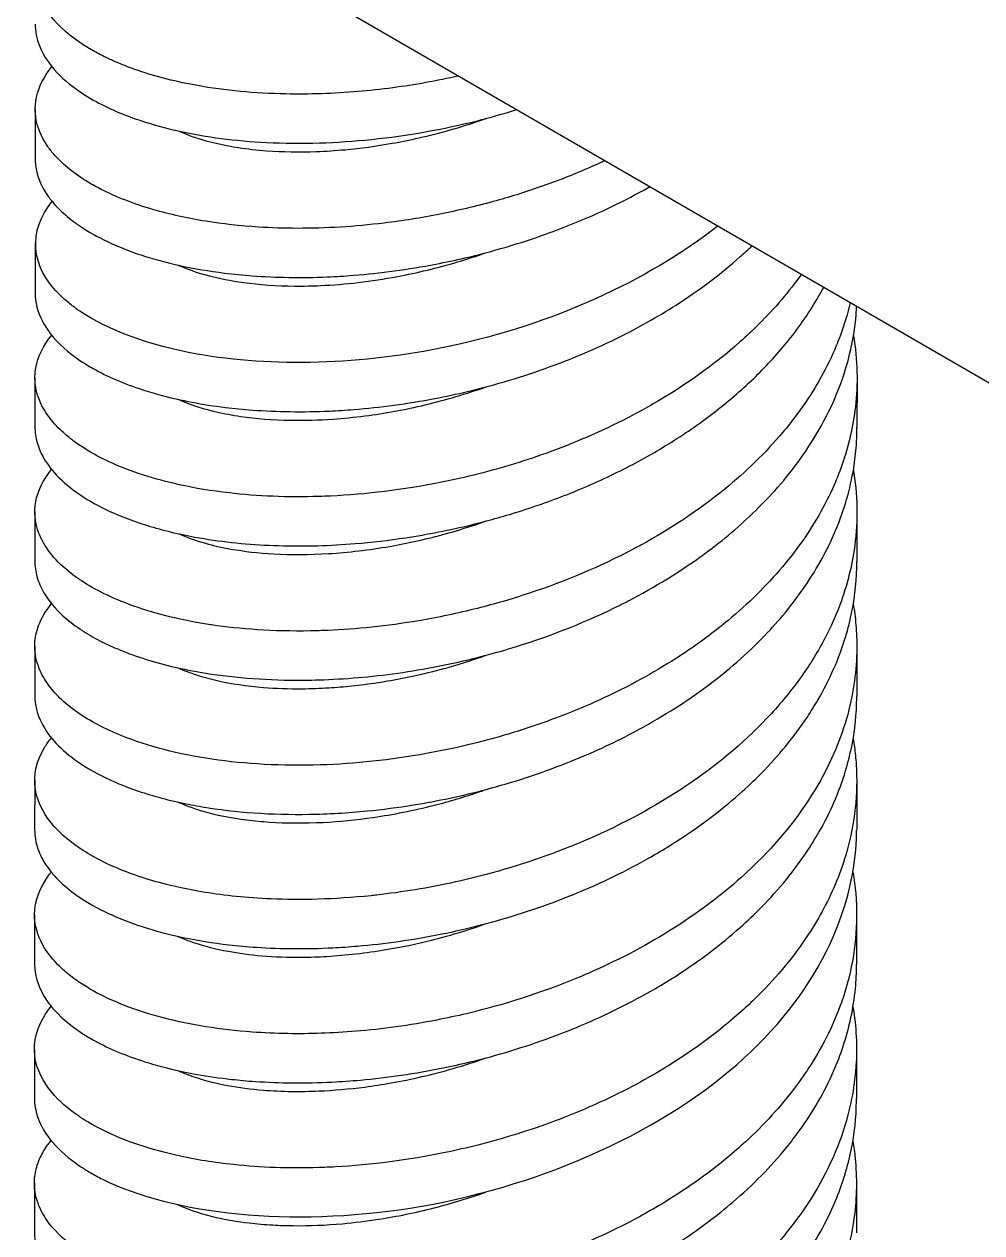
# Model space of a CAD drawing. Header units: millimetres. Extents: x 129 to 6329, y 33 to 3553.
# Drawn here: x 3519.23 to 3542.53, y 2748.52 to 2777.92 of the extents above; entities that cross this region are included whole.
import ezdxf

# ---------------------------------------------------------------- set-up
doc = ezdxf.new("R2010")
doc.units = ezdxf.units.MM
doc.layers.add('vistasIsometricas', color=255, linetype='Continuous')

msp = doc.modelspace()

# ---------------------------------------------------------------- linework, layer by layer
at = {"layer": 'vistasIsometricas', "extrusion": (1e-16, 0.816497, 0.57735)}
for p, q in [((3522.466, 2780.908), (3564.892, 2756.372)), ((3522.001, 2776.794), (3522.001, 2776.794)), ((3519.5, 2775.851), (3519.5, 2774.656)), ((3521.999, 2773.529), (3521.999, 2773.53)), ((3519.498, 2772.587), (3519.497, 2771.392)), ((3521.996, 2770.265), (3521.996, 2770.265)), ((3519.496, 2769.322), (3519.495, 2768.127)), ((3539.496, 2769.307), (3539.495, 2768.113)), ((3519.493, 2766.057), (3519.492, 2764.863)), ((3539.493, 2766.043), (3539.492, 2764.848)), ((3521.992, 2763.736), (3521.992, 2763.736)), ((3519.491, 2762.793), (3519.49, 2761.598)), ((3539.491, 2762.778), (3539.49, 2761.583)), ((3519.489, 2759.528), (3519.488, 2758.333)), ((3539.489, 2759.514), (3539.488, 2758.319)), ((3521.987, 2757.206), (3521.987, 2757.207)), ((3519.486, 2756.264), (3519.485, 2755.069)), ((3539.486, 2756.228), (3539.485, 2755.054)), ((3521.984, 2753.942), (3521.984, 2753.942)), ((3519.484, 2752.987), (3519.483, 2751.804)), ((3539.484, 2752.984), (3539.483, 2751.79)), ((3521.982, 2750.677), (3521.982, 2750.677)), ((3519.481, 2749.734), (3519.481, 2748.539)), ((3539.481, 2749.72), (3539.481, 2748.525))]:
    msp.add_line(p, q, dxfattribs=at)
at = {"layer": 'vistasIsometricas'}
for points, knots in [([(3520.595, 2777.469), (3519.906, 2777.935), (3519.542, 2778.482), (3519.506, 2779.023), (3519.48, 2779.411), (3519.627, 2779.792), (3519.918, 2780.144)], [0.097208004, 0.097208004, 0.097208004, 0.097208004, 0.098245838, 0.098245838, 0.098245838, 0.098989507, 0.098989507, 0.098989507, 0.098989507]), ([(3519.502, 2777.921), (3519.502, 2777.875), (3519.504, 2777.829), (3519.509, 2777.783), (3519.514, 2777.732), (3519.522, 2777.68), (3519.533, 2777.628), (3519.593, 2777.348), (3519.74, 2777.072), (3519.97, 2776.811), (3520.136, 2776.623), (3520.345, 2776.442), (3520.594, 2776.274)], [0.89893936, 0.89893936, 0.89893936, 0.89893936, 0.899076247, 0.899076247, 0.899076247, 0.899231086, 0.899231086, 0.899231086, 0.90007113, 0.90007113, 0.90007113, 0.900676167, 0.900676167, 0.900676167, 0.900676167]), ([(3529.808, 2776.661), (3529.275, 2776.542), (3528.737, 2776.445), (3528.2, 2776.374), (3527.917, 2776.336), (3527.634, 2776.305), (3527.353, 2776.282), (3526.758, 2776.231), (3526.169, 2776.211), (3525.599, 2776.223), (3524.844, 2776.238), (3524.12, 2776.307), (3523.452, 2776.426), (3523.395, 2776.436), (3523.338, 2776.447), (3523.282, 2776.458), (3522.761, 2776.559), (3522.278, 2776.691), (3521.844, 2776.85), (3521.696, 2776.904), (3521.553, 2776.961), (3521.417, 2777.022), (3521.332, 2777.059), (3521.249, 2777.098), (3521.169, 2777.138), (3521.064, 2777.189), (3520.964, 2777.243), (3520.869, 2777.298), (3520.773, 2777.353), (3520.677, 2777.414), (3520.595, 2777.469)], [0.094658069, 0.094658069, 0.094658069, 0.094658069, 0.09503752, 0.09503752, 0.09503752, 0.095237646, 0.095237646, 0.095237646, 0.095661517, 0.095661517, 0.095661517, 0.096222825, 0.096222825, 0.096222825, 0.096271053, 0.096271053, 0.096271053, 0.096715414, 0.096715414, 0.096715414, 0.096867109, 0.096867109, 0.096867109, 0.096961709, 0.096961709, 0.096961709, 0.097084856, 0.097084856, 0.097084856, 0.097208004, 0.097208004, 0.097208004, 0.097208004]), ([(3533.368, 2774.603), (3533.206, 2774.527), (3533.041, 2774.454), (3532.519, 2774.231), (3532.156, 2774.09), (3531.41, 2773.83), (3531.028, 2773.712), (3530.214, 2773.488), (3529.781, 2773.386), (3528.895, 2773.21), (3528.442, 2773.138), (3527.271, 2772.996), (3526.565, 2772.954), (3525.561, 2772.956), (3525.244, 2772.966), (3524.488, 2773.014), (3524.059, 2773.062), (3523.427, 2773.163), (3523.21, 2773.205), (3522.785, 2773.299), (3522.579, 2773.351), (3521.903, 2773.548), (3521.476, 2773.714), (3520.996, 2773.959), (3520.89, 2774.018), (3520.457, 2774.279), (3520.185, 2774.498), (3519.915, 2774.801), (3519.859, 2774.872), (3519.645, 2775.178), (3519.546, 2775.421), (3519.5, 2775.764), (3519.497, 2775.861), (3519.525, 2776.21), (3519.614, 2776.46), (3519.812, 2776.763), (3519.857, 2776.825), (3519.907, 2776.886)], [0.849834, 0.849834, 0.849834, 0.849834, 0.877092, 0.877092, 0.935667, 0.935667, 0.995663, 0.995663, 1.062539, 1.062539, 1.132872, 1.132872, 1.24574, 1.24574, 1.29946, 1.29946, 1.377256, 1.377256, 1.420042, 1.420042, 1.463668, 1.463668, 1.568956, 1.568956, 1.60051, 1.60051, 1.705451, 1.705451, 1.737147, 1.737147, 1.839999, 1.839999, 1.880782, 1.880782, 1.986033, 1.986033, 2.013302, 2.013302, 2.013302, 2.013302]), ([(3520.594, 2776.274), (3520.755, 2776.166), (3520.932, 2776.062), (3521.124, 2775.964), (3521.617, 2775.715), (3522.211, 2775.505), (3522.887, 2775.347), (3522.928, 2775.337), (3522.97, 2775.328), (3523.011, 2775.319), (3523.655, 2775.177), (3524.369, 2775.082), (3525.131, 2775.044), (3525.547, 2775.023), (3525.977, 2775.019), (3526.417, 2775.032), (3526.834, 2775.045), (3527.26, 2775.074), (3527.692, 2775.119), (3528.548, 2775.208), (3529.424, 2775.362), (3530.292, 2775.582), (3530.323, 2775.59), (3530.354, 2775.598), (3530.384, 2775.606), (3530.665, 2775.679), (3530.944, 2775.758), (3531.221, 2775.844)], [0.900676169, 0.900676169, 0.900676169, 0.900676169, 0.901066023, 0.901066023, 0.901066023, 0.902060902, 0.902060902, 0.902060902, 0.902121255, 0.902121255, 0.902121255, 0.903055783, 0.903055783, 0.903055783, 0.903566343, 0.903566343, 0.903566343, 0.904050686, 0.904050686, 0.904050686, 0.905011431, 0.905011431, 0.905011431, 0.90504556, 0.90504556, 0.90504556, 0.905356194, 0.905356194, 0.905356194, 0.905356194]), ([(3522.99, 2775.324), (3523.062, 2775.291), (3523.139, 2775.259), (3523.324, 2775.189), (3523.435, 2775.151), (3523.82, 2775.036), (3524.12, 2774.97), (3524.664, 2774.887), (3524.895, 2774.861), (3525.517, 2774.815), (3525.923, 2774.808), (3526.574, 2774.832), (3526.806, 2774.847), (3527.416, 2774.903), (3527.799, 2774.955), (3528.404, 2775.062), (3528.621, 2775.106), (3529.342, 2775.269), (3529.85, 2775.413), (3530.397, 2775.601), (3530.443, 2775.617), (3530.488, 2775.633)], [-3.093623, -3.093623, -3.093623, -3.093623, -3.0704063, -3.0704063, -3.0400075, -3.0400075, -2.9700885, -2.9700885, -2.923177, -2.923177, -2.8489474, -2.8489474, -2.8093829, -2.8093829, -2.7467277, -2.7467277, -2.7121059, -2.7121059, -2.6319863, -2.6319863, -2.6247727, -2.6247727, -2.6247727, -2.6247727]), ([(3519.5, 2774.656), (3519.499, 2774.559), (3519.51, 2774.461), (3519.531, 2774.364), (3519.577, 2774.146), (3519.676, 2773.931), (3519.825, 2773.724), (3519.842, 2773.702), (3519.859, 2773.679), (3519.876, 2773.656), (3519.965, 2773.542), (3520.07, 2773.431), (3520.189, 2773.323), (3520.249, 2773.269), (3520.312, 2773.216), (3520.379, 2773.163), (3520.413, 2773.137), (3520.447, 2773.111), (3520.483, 2773.086), (3520.501, 2773.073), (3520.518, 2773.06), (3520.537, 2773.047), (3520.548, 2773.039), (3520.559, 2773.031), (3520.571, 2773.024), (3520.578, 2773.019), (3520.591, 2773.01), (3520.592, 2773.009)], [0.893159063, 0.893159063, 0.893159063, 0.893159063, 0.893450796, 0.893450796, 0.893450796, 0.894101902, 0.894101902, 0.894101902, 0.894173339, 0.894173339, 0.894173339, 0.89453461, 0.89453461, 0.89453461, 0.894715246, 0.894715246, 0.894715246, 0.894805564, 0.894805564, 0.894805564, 0.894850723, 0.894850723, 0.894850723, 0.894878959, 0.894878959, 0.894878959, 0.894895882, 0.894895882, 0.894895882, 0.894895882]), ([(3520.592, 2773.009), (3520.988, 2772.741), (3521.486, 2772.504), (3522.668, 2772.112), (3523.353, 2771.961), (3524.326, 2771.84), (3524.552, 2771.818), (3525.364, 2771.758), (3525.975, 2771.748), (3526.818, 2771.784), (3527.031, 2771.796), (3527.903, 2771.865), (3528.574, 2771.956), (3529.485, 2772.131), (3529.721, 2772.181), (3530.627, 2772.393), (3531.293, 2772.589), (3532.161, 2772.9), (3532.376, 2772.983), (3533.231, 2773.329), (3533.849, 2773.626), (3534.443, 2773.962), (3534.451, 2773.967), (3534.46, 2773.972)], [0.000013, 0.000013, 0.000013, 0.000013, 0.135193, 0.135193, 0.2734971, 0.2734971, 0.3140471, 0.3140471, 0.4161274, 0.4161274, 0.450289, 0.450289, 0.5546944, 0.5546944, 0.5912259, 0.5912259, 0.6950728, 0.6950728, 0.7297812, 0.7297812, 0.8340594, 0.8340594, 0.8355292, 0.8355292, 0.8355292, 0.8355292]), ([(3520.59, 2770.94), (3520.58, 2770.946), (3520.568, 2770.954), (3520.558, 2770.962), (3520.547, 2770.969), (3520.536, 2770.977), (3520.526, 2770.984), (3520.505, 2770.999), (3520.484, 2771.014), (3520.463, 2771.029), (3520.422, 2771.059), (3520.383, 2771.089), (3520.344, 2771.12), (3520.268, 2771.181), (3520.196, 2771.244), (3520.13, 2771.307), (3519.359, 2772.042), (3519.336, 2772.891), (3519.914, 2773.617)], [0.108768727, 0.108768727, 0.108768727, 0.108768727, 0.108782794, 0.108782794, 0.108782794, 0.10879686, 0.10879686, 0.10879686, 0.108824994, 0.108824994, 0.108824994, 0.108881261, 0.108881261, 0.108881261, 0.108993795, 0.108993795, 0.108993795, 0.11030011, 0.11030011, 0.11030011, 0.11030011]), ([(3536.115, 2773.014), (3534.384, 2771.664), (3532.06, 2770.611), (3529.598, 2770.087), (3527.461, 2769.632), (3525.247, 2769.575), (3523.445, 2769.897), (3522.275, 2770.107), (3521.282, 2770.472), (3520.59, 2770.94)], [0.104481461, 0.104481461, 0.104481461, 0.104481461, 0.106244967, 0.106244967, 0.106244967, 0.107775212, 0.107775212, 0.107775212, 0.108768727, 0.108768727, 0.108768727, 0.108768727]), ([(3519.497, 2771.392), (3519.497, 2771.157), (3519.557, 2770.923), (3519.729, 2770.594), (3519.794, 2770.495), (3520.053, 2770.161), (3520.303, 2769.935), (3520.708, 2769.665), (3520.806, 2769.605), (3521.256, 2769.352), (3521.661, 2769.177), (3522.261, 2768.983), (3522.409, 2768.939), (3523.043, 2768.769), (3523.569, 2768.668), (3524.345, 2768.574), (3524.563, 2768.552), (3525.384, 2768.492), (3526.013, 2768.483), (3526.858, 2768.521), (3527.054, 2768.534), (3527.898, 2768.601), (3528.558, 2768.689), (3529.489, 2768.867), (3529.755, 2768.924), (3530.701, 2769.149), (3531.375, 2769.351), (3532.219, 2769.659), (3532.404, 2769.73), (3533.218, 2770.06), (3533.827, 2770.352), (3534.64, 2770.81), (3534.869, 2770.947), (3535.656, 2771.451), (3536.18, 2771.844), (3536.754, 2772.355), (3536.851, 2772.444), (3536.946, 2772.534)], [3.000508, 3.000508, 3.000508, 3.000508, 3.098687, 3.098687, 3.141872, 3.141872, 3.247186, 3.247186, 3.278418, 3.278418, 3.383107, 3.383107, 3.416021, 3.416021, 3.519274, 3.519274, 3.558323, 3.558323, 3.66333, 3.66333, 3.69468, 3.69468, 3.797423, 3.797423, 3.838691, 3.838691, 3.943983, 3.943983, 3.973767, 3.973767, 4.076421, 4.076421, 4.118086, 4.118086, 4.223401, 4.223401, 4.245314, 4.245314, 4.245314, 4.245314]), ([(3522.987, 2772.059), (3523.025, 2772.042), (3523.064, 2772.025), (3523.286, 2771.933), (3523.489, 2771.865), (3523.973, 2771.737), (3524.26, 2771.68), (3524.957, 2771.584), (3525.376, 2771.555), (3526.027, 2771.55), (3526.237, 2771.554), (3527.046, 2771.591), (3527.672, 2771.662), (3528.798, 2771.874), (3529.289, 2771.992), (3529.971, 2772.195), (3530.163, 2772.257), (3530.398, 2772.338), (3530.442, 2772.353), (3530.486, 2772.369)], [-6.2065245, -6.2065245, -6.2065245, -6.2065245, -6.1944475, -6.1944475, -6.1392008, -6.1392008, -6.0739545, -6.0739545, -5.9929115, -5.9929115, -5.9556697, -5.9556697, -5.8526612, -5.8526612, -5.7749978, -5.7749978, -5.744555, -5.744555, -5.7375163, -5.7375163, -5.7375163, -5.7375163]), ([(3538.144, 2771.841), (3537.843, 2771.417), (3537.494, 2771.009), (3537.105, 2770.621), (3536.959, 2770.475), (3536.806, 2770.332), (3536.648, 2770.192), (3536.018, 2769.633), (3535.3, 2769.123), (3534.521, 2768.675), (3534.363, 2768.584), (3534.204, 2768.496), (3534.041, 2768.41), (3533.4, 2768.073), (3532.724, 2767.775), (3532.029, 2767.52), (3531.458, 2767.312), (3530.874, 2767.133), (3530.286, 2766.983), (3529.975, 2766.905), (3529.664, 2766.834), (3529.352, 2766.772), (3528.451, 2766.593), (3527.552, 2766.485), (3526.687, 2766.444), (3526.594, 2766.44), (3526.502, 2766.436), (3526.41, 2766.433), (3525.645, 2766.41), (3524.909, 2766.44), (3524.225, 2766.519), (3523.797, 2766.568), (3523.389, 2766.635), (3523.005, 2766.72), (3522.703, 2766.787), (3522.416, 2766.863), (3522.147, 2766.95), (3521.536, 2767.145), (3521.015, 2767.389), (3520.603, 2767.665), (3520.598, 2767.668), (3520.593, 2767.672), (3520.588, 2767.675)], [0.106662028, 0.106662028, 0.106662028, 0.106662028, 0.107323632, 0.107323632, 0.107323632, 0.107572909, 0.107572909, 0.107572909, 0.108567786, 0.108567786, 0.108567786, 0.10876872, 0.10876872, 0.10876872, 0.109562674, 0.109562674, 0.109562674, 0.110213808, 0.110213808, 0.110213808, 0.110557564, 0.110557564, 0.110557564, 0.111552441, 0.111552441, 0.111552441, 0.111658897, 0.111658897, 0.111658897, 0.112547323, 0.112547323, 0.112547323, 0.113103985, 0.113103985, 0.113103985, 0.113542223, 0.113542223, 0.113542223, 0.114537099, 0.114537099, 0.114537099, 0.114549073, 0.114549073, 0.114549073, 0.114549073]), ([(3519.495, 2768.127), (3519.495, 2767.999), (3519.513, 2767.871), (3519.601, 2767.557), (3519.692, 2767.373), (3519.939, 2767.03), (3520.089, 2766.872), (3520.436, 2766.579), (3520.63, 2766.443), (3521.083, 2766.18), (3521.346, 2766.053), (3521.969, 2765.804), (3522.338, 2765.687), (3523.016, 2765.518), (3523.308, 2765.458), (3523.901, 2765.361), (3524.2, 2765.323), (3525.103, 2765.239), (3525.73, 2765.219), (3526.678, 2765.246), (3526.98, 2765.263), (3527.69, 2765.321), (3528.101, 2765.368), (3529.048, 2765.512), (3529.583, 2765.617), (3530.498, 2765.84), (3530.878, 2765.945), (3531.685, 2766.198), (3532.111, 2766.35), (3532.969, 2766.694), (3533.4, 2766.889), (3534.216, 2767.302), (3534.602, 2767.519), (3535.354, 2767.99), (3535.719, 2768.244), (3536.408, 2768.78), (3536.731, 2769.061), (3537.319, 2769.636), (3537.586, 2769.929), (3538.105, 2770.575), (3538.35, 2770.931), (3538.605, 2771.372), (3538.648, 2771.449), (3538.689, 2771.526)], [1.378411, 1.378411, 1.378411, 1.378411, 1.432069, 1.432069, 1.510852, 1.510852, 1.582952, 1.582952, 1.650357, 1.650357, 1.722588, 1.722588, 1.806482, 1.806482, 1.864849, 1.864849, 1.920006, 1.920006, 2.026002, 2.026002, 2.074429, 2.074429, 2.138818, 2.138818, 2.221576, 2.221576, 2.280714, 2.280714, 2.348491, 2.348491, 2.420158, 2.420158, 2.488507, 2.488507, 2.559324, 2.559324, 2.629815, 2.629815, 2.697783, 2.697783, 2.775073, 2.775073, 2.79122, 2.79122, 2.79122, 2.79122]), ([(3539.333, 2771.153), (3539.27, 2770.884), (3539.19, 2770.619), (3539.094, 2770.359), (3539.025, 2770.172), (3538.948, 2769.987), (3538.863, 2769.805), (3538.628, 2769.304), (3538.334, 2768.826), (3537.995, 2768.376), (3537.898, 2768.248), (3537.797, 2768.121), (3537.693, 2767.997), (3537.271, 2767.497), (3536.794, 2767.035), (3536.278, 2766.614), (3535.644, 2766.097), (3534.952, 2765.643), (3534.237, 2765.252), (3534.181, 2765.221), (3534.124, 2765.191), (3534.068, 2765.161), (3533.237, 2764.72), (3532.376, 2764.363), (3531.526, 2764.082), (3531.1, 2763.94), (3530.677, 2763.818), (3530.26, 2763.713), (3529.775, 2763.591), (3529.299, 2763.492), (3528.837, 2763.413), (3528.054, 2763.28), (3527.311, 2763.206), (3526.621, 2763.177), (3526.477, 2763.171), (3526.335, 2763.166), (3526.196, 2763.164), (3525.288, 2763.148), (3524.485, 2763.208), (3523.794, 2763.31), (3523.784, 2763.312), (3523.775, 2763.313), (3523.765, 2763.315), (3522.97, 2763.435), (3522.324, 2763.61), (3521.806, 2763.802), (3521.801, 2763.804), (3521.796, 2763.805), (3521.791, 2763.807), (3521.271, 2764.001), (3520.881, 2764.211), (3520.585, 2764.41)], [0.10766587, 0.10766587, 0.10766587, 0.10766587, 0.10802787, 0.10802787, 0.10802787, 0.10828918, 0.10828918, 0.10828918, 0.10900975, 0.10900975, 0.10900975, 0.10921535, 0.10921535, 0.10921535, 0.11004633, 0.11004633, 0.11004633, 0.11106769, 0.11106769, 0.11106769, 0.11114787, 0.11114787, 0.11114787, 0.11232839, 0.11232839, 0.11232839, 0.11292002, 0.11292002, 0.11292002, 0.11360785, 0.11360785, 0.11360785, 0.11477236, 0.11477236, 0.11477236, 0.11501617, 0.11501617, 0.11501617, 0.11660259, 0.11660259, 0.11660259, 0.11662469, 0.11662469, 0.11662469, 0.11845886, 0.11845886, 0.11845886, 0.11847703, 0.11847703, 0.11847703, 0.12032937, 0.12032937, 0.12032937, 0.12032937]), ([(3520.585, 2763.216), (3520.592, 2763.211), (3520.614, 2763.196), (3520.629, 2763.186), (3520.766, 2763.096), (3520.914, 2763.01), (3521.073, 2762.927), (3521.204, 2762.86), (3521.342, 2762.795), (3521.487, 2762.733), (3521.538, 2762.711), (3521.59, 2762.69), (3521.642, 2762.669), (3522.048, 2762.508), (3522.504, 2762.37), (3523.002, 2762.26), (3523.125, 2762.233), (3523.251, 2762.208), (3523.379, 2762.184), (3524.092, 2762.053), (3524.88, 2761.977), (3525.715, 2761.967), (3525.942, 2761.965), (3526.173, 2761.967), (3526.407, 2761.974), (3527.031, 2761.993), (3527.674, 2762.047), (3528.325, 2762.139), (3528.974, 2762.23), (3529.631, 2762.359), (3530.283, 2762.524), (3530.529, 2762.586), (3530.775, 2762.654), (3531.02, 2762.727), (3531.911, 2762.994), (3532.783, 2763.33), (3533.605, 2763.731), (3533.751, 2763.802), (3533.895, 2763.876), (3534.038, 2763.951), (3534.698, 2764.299), (3535.321, 2764.69), (3535.891, 2765.117), (3536.327, 2765.445), (3536.733, 2765.794), (3537.102, 2766.162), (3537.318, 2766.377), (3537.522, 2766.599), (3537.712, 2766.826), (3538.226, 2767.441), (3538.639, 2768.097), (3538.937, 2768.775), (3538.961, 2768.832), (3538.985, 2768.888), (3539.008, 2768.945), (3539.263, 2769.571), (3539.421, 2770.215), (3539.475, 2770.863), (3539.481, 2770.93), (3539.485, 2770.996), (3539.489, 2771.063)], [0.877554842, 0.877554842, 0.877554842, 0.877554842, 0.877590622, 0.877590622, 0.877590622, 0.877916111, 0.877916111, 0.877916111, 0.878183859, 0.878183859, 0.878183859, 0.878277382, 0.878277382, 0.878277382, 0.878999924, 0.878999924, 0.878999924, 0.879178731, 0.879178731, 0.879178731, 0.880173595, 0.880173595, 0.880173595, 0.880445009, 0.880445009, 0.880445009, 0.881168475, 0.881168475, 0.881168475, 0.881890093, 0.881890093, 0.881890093, 0.882163346, 0.882163346, 0.882163346, 0.883158212, 0.883158212, 0.883158212, 0.883335178, 0.883335178, 0.883335178, 0.884153086, 0.884153086, 0.884153086, 0.884780262, 0.884780262, 0.884780262, 0.885147968, 0.885147968, 0.885147968, 0.886142833, 0.886142833, 0.886142833, 0.886225347, 0.886225347, 0.886225347, 0.887137704, 0.887137704, 0.887137704, 0.887231559, 0.887231559, 0.887231559, 0.887231559]), ([(3539.409, 2770.342), (3539.458, 2770.05), (3539.487, 2769.757), (3539.501, 2769.18), (3539.488, 2768.897), (3539.402, 2768.137), (3539.292, 2767.661), (3539.06, 2767.002), (3538.984, 2766.811), (3538.671, 2766.121), (3538.381, 2765.634), (3537.923, 2765.017), (3537.806, 2764.87), (3537.296, 2764.265), (3536.852, 2763.828), (3536.214, 2763.298), (3536.063, 2763.178), (3535.386, 2762.669), (3534.821, 2762.307), (3533.975, 2761.846), (3533.724, 2761.718), (3532.862, 2761.307), (3532.23, 2761.054), (3531.395, 2760.774), (3531.205, 2760.713), (3530.354, 2760.459), (3529.687, 2760.301), (3528.144, 2760.023), (3527.276, 2759.932), (3525.503, 2759.875), (3524.615, 2759.924), (3523.392, 2760.105), (3523.001, 2760.183), (3522.265, 2760.374), (3521.923, 2760.486), (3521.405, 2760.695), (3521.213, 2760.783), (3520.659, 2761.075), (3520.346, 2761.295), (3519.986, 2761.645), (3519.885, 2761.763), (3519.705, 2762.02), (3519.63, 2762.161), (3519.513, 2762.484), (3519.484, 2762.667), (3519.499, 2762.999), (3519.529, 2763.147), (3519.651, 2763.476), (3519.756, 2763.654), (3519.897, 2763.827)], [0.175524, 0.175524, 0.175524, 0.175524, 0.233508, 0.233508, 0.289175, 0.289175, 0.383828, 0.383828, 0.422772, 0.422772, 0.526047, 0.526047, 0.559037, 0.559037, 0.663706, 0.663706, 0.69492, 0.69492, 0.800231, 0.800231, 0.843395, 0.843395, 0.945716, 0.945716, 0.975638, 0.975638, 1.078841, 1.078841, 1.214679, 1.214679, 1.367077, 1.367077, 1.444805, 1.444805, 1.523408, 1.523408, 1.575024, 1.575024, 1.684104, 1.684104, 1.736778, 1.736778, 1.797217, 1.797217, 1.873917, 1.873917, 1.936038, 1.936038, 2.013334, 2.013334, 2.013334, 2.013334]), ([(3520.588, 2767.675), (3520.545, 2767.704), (3520.486, 2767.746), (3520.437, 2767.782), (3520.335, 2767.858), (3520.241, 2767.936), (3520.155, 2768.016), (3520.029, 2768.134), (3519.92, 2768.255), (3519.83, 2768.379), (3519.783, 2768.443), (3519.741, 2768.507), (3519.704, 2768.572), (3519.598, 2768.759), (3519.533, 2768.949), (3519.508, 2769.14), (3519.489, 2769.282), (3519.492, 2769.424), (3519.517, 2769.564), (3519.566, 2769.836), (3519.696, 2770.104), (3519.902, 2770.357)], [0.114549073, 0.114549073, 0.114549073, 0.114549073, 0.114652402, 0.114652402, 0.114652402, 0.11487084, 0.11487084, 0.11487084, 0.115192606, 0.115192606, 0.115192606, 0.115358992, 0.115358992, 0.115358992, 0.115836138, 0.115836138, 0.115836138, 0.116189527, 0.116189527, 0.116189527, 0.116874317, 0.116874317, 0.116874317, 0.116874317]), ([(3522.985, 2768.794), (3523.025, 2768.776), (3523.066, 2768.758), (3523.343, 2768.645), (3523.612, 2768.561), (3524.096, 2768.449), (3524.293, 2768.412), (3524.874, 2768.328), (3525.281, 2768.295), (3526.045, 2768.282), (3526.392, 2768.291), (3527.003, 2768.334), (3527.262, 2768.36), (3528.004, 2768.455), (3528.496, 2768.545), (3529.49, 2768.781), (3529.989, 2768.928), (3530.484, 2769.104)], [-6.8285482, -6.8285482, -6.8285482, -6.8285482, -6.8157115, -6.8157115, -6.744842, -6.744842, -6.7007535, -6.7007535, -6.6213567, -6.6213567, -6.5605076, -6.5605076, -6.5173254, -6.5173254, -6.4385825, -6.4385825, -6.3595782, -6.3595782, -6.3595782, -6.3595782]), ([(3519.49, 2761.598), (3519.49, 2761.523), (3519.496, 2761.449), (3519.525, 2761.273), (3519.552, 2761.173), (3519.662, 2760.892), (3519.769, 2760.714), (3520.042, 2760.385), (3520.202, 2760.234), (3520.574, 2759.948), (3520.786, 2759.813), (3521.28, 2759.551), (3521.566, 2759.426), (3522.232, 2759.188), (3522.618, 2759.078), (3523.206, 2758.951), (3523.383, 2758.917), (3523.964, 2758.819), (3524.386, 2758.77), (3525.257, 2758.708), (3525.705, 2758.696), (3526.626, 2758.711), (3527.097, 2758.738), (3527.949, 2758.822), (3528.326, 2758.871), (3529.297, 2759.028), (3529.891, 2759.154), (3530.683, 2759.365), (3530.886, 2759.423), (3531.743, 2759.683), (3532.386, 2759.919), (3533.256, 2760.3), (3533.5, 2760.414), (3534.356, 2760.842), (3534.94, 2761.186), (3535.638, 2761.668), (3535.788, 2761.776), (3536.44, 2762.27), (3536.902, 2762.681), (3537.489, 2763.302), (3537.655, 2763.492), (3538.189, 2764.153), (3538.508, 2764.643), (3538.84, 2765.299), (3538.91, 2765.452), (3539.184, 2766.103), (3539.332, 2766.611), (3539.445, 2767.311), (3539.467, 2767.498), (3539.49, 2767.828), (3539.495, 2767.97), (3539.495, 2768.113)], [1.378441, 1.378441, 1.378441, 1.378441, 1.409689, 1.409689, 1.451958, 1.451958, 1.529097, 1.529097, 1.599086, 1.599086, 1.668199, 1.668199, 1.742867, 1.742867, 1.827074, 1.827074, 1.86195, 1.86195, 1.938823, 1.938823, 2.014405, 2.014405, 2.089918, 2.089918, 2.148788, 2.148788, 2.240526, 2.240526, 2.272085, 2.272085, 2.374895, 2.374895, 2.415867, 2.415867, 2.521135, 2.521135, 2.550734, 2.550734, 2.652976, 2.652976, 2.696521, 2.696521, 2.801815, 2.801815, 2.833314, 2.833314, 2.935192, 2.935192, 2.972117, 2.972117, 3.000201, 3.000201, 3.000201, 3.000201]), ([(3520.585, 2764.41), (3520.58, 2764.414), (3520.559, 2764.429), (3520.545, 2764.438), (3520.487, 2764.478), (3520.431, 2764.519), (3520.377, 2764.561), (3520.007, 2764.849), (3519.748, 2765.165), (3519.61, 2765.493), (3519.573, 2765.583), (3519.544, 2765.673), (3519.525, 2765.765), (3519.473, 2766.005), (3519.485, 2766.249), (3519.562, 2766.488), (3519.628, 2766.694), (3519.741, 2766.897), (3519.9, 2767.092)], [0.120329367, 0.120329367, 0.120329367, 0.120329367, 0.120361973, 0.120361973, 0.120361973, 0.120506342, 0.120506342, 0.120506342, 0.121501215, 0.121501215, 0.121501215, 0.121774453, 0.121774453, 0.121774453, 0.122496094, 0.122496094, 0.122496094, 0.123117573, 0.123117573, 0.123117573, 0.123117573]), ([(3539.407, 2767.078), (3539.411, 2767.052), (3539.415, 2767.027), (3539.419, 2767.002), (3539.518, 2766.365), (3539.516, 2765.736), (3539.424, 2765.127), (3539.389, 2764.889), (3539.34, 2764.655), (3539.278, 2764.425), (3539.152, 2763.952), (3538.974, 2763.494), (3538.751, 2763.057), (3538.586, 2762.734), (3538.398, 2762.421), (3538.189, 2762.121), (3537.952, 2761.78), (3537.689, 2761.455), (3537.405, 2761.146), (3536.834, 2760.526), (3536.18, 2759.974), (3535.484, 2759.493), (3534.732, 2758.973), (3533.932, 2758.536), (3533.127, 2758.175), (3532.742, 2758.003), (3532.356, 2757.848), (3531.972, 2757.709), (3531.477, 2757.53), (3530.987, 2757.377), (3530.507, 2757.249), (3530.244, 2757.179), (3529.983, 2757.115), (3529.727, 2757.059), (3529.057, 2756.911), (3528.416, 2756.808), (3527.813, 2756.74), (3527.765, 2756.735), (3527.718, 2756.73), (3527.672, 2756.725), (3526.766, 2756.631), (3525.952, 2756.616), (3525.24, 2756.646), (3524.941, 2756.658), (3524.659, 2756.679), (3524.394, 2756.706), (3523.85, 2756.761), (3523.38, 2756.841), (3522.977, 2756.931), (3522.72, 2756.988), (3522.49, 2757.049), (3522.284, 2757.111), (3521.8, 2757.257), (3521.448, 2757.406), (3521.186, 2757.534), (3521.161, 2757.546), (3521.137, 2757.558), (3521.113, 2757.57), (3520.845, 2757.706), (3520.68, 2757.814), (3520.581, 2757.881)], [0.11693736, 0.11693736, 0.11693736, 0.11693736, 0.11696586, 0.11696586, 0.11696586, 0.11768192, 0.11768192, 0.11768192, 0.1179608, 0.1179608, 0.1179608, 0.11853303, 0.11853303, 0.11853303, 0.11895574, 0.11895574, 0.11895574, 0.11943561, 0.11943561, 0.11943561, 0.12040031, 0.12040031, 0.12040031, 0.12144206, 0.12144206, 0.12144206, 0.12194058, 0.12194058, 0.12194058, 0.12258292, 0.12258292, 0.12258292, 0.12293552, 0.12293552, 0.12293552, 0.12385809, 0.12385809, 0.12385809, 0.12393046, 0.12393046, 0.12393046, 0.12533034, 0.12533034, 0.12533034, 0.12592035, 0.12592035, 0.12592035, 0.12713541, 0.12713541, 0.12713541, 0.12791024, 0.12791024, 0.12791024, 0.12972574, 0.12972574, 0.12972574, 0.12990013, 0.12990013, 0.12990013, 0.13189002, 0.13189002, 0.13189002, 0.13189002]), ([(3522.983, 2765.53), (3523.177, 2765.442), (3523.397, 2765.363), (3523.835, 2765.241), (3524.042, 2765.194), (3524.584, 2765.099), (3524.932, 2765.059), (3525.724, 2765.015), (3526.171, 2765.016), (3527.12, 2765.074), (3527.62, 2765.132), (3528.548, 2765.294), (3528.971, 2765.387), (3529.758, 2765.599), (3530.121, 2765.712), (3530.481, 2765.839)], [-7.4512551, -7.4512551, -7.4512551, -7.4512551, -7.3892246, -7.3892246, -7.3404491, -7.3404491, -7.2695153, -7.2695153, -7.1892937, -7.1892937, -7.1069926, -7.1069926, -7.0398131, -7.0398131, -6.9822559, -6.9822559, -6.9822559, -6.9822559]), ([(3519.493, 2764.863), (3519.492, 2764.734), (3519.51, 2764.608), (3519.544, 2764.485), (3519.582, 2764.35), (3519.639, 2764.218), (3519.713, 2764.093), (3519.83, 2763.891), (3519.989, 2763.704), (3520.177, 2763.533), (3520.302, 2763.42), (3520.438, 2763.314), (3520.585, 2763.216)], [0.874488637, 0.874488637, 0.874488637, 0.874488637, 0.87509555, 0.87509555, 0.87509555, 0.875768701, 0.875768701, 0.875768701, 0.87684509, 0.87684509, 0.87684509, 0.877554839, 0.877554839, 0.877554839, 0.877554839]), ([(3520.58, 2756.686), (3520.987, 2756.411), (3521.501, 2756.168), (3522.724, 2755.771), (3523.432, 2755.62), (3524.432, 2755.505), (3524.659, 2755.485), (3525.481, 2755.431), (3526.101, 2755.426), (3526.939, 2755.468), (3527.14, 2755.482), (3528.003, 2755.556), (3528.678, 2755.651), (3529.559, 2755.826), (3529.763, 2755.871), (3530.645, 2756.078), (3531.32, 2756.277), (3532.251, 2756.615), (3532.52, 2756.72), (3533.409, 2757.095), (3534.01, 2757.393), (3534.744, 2757.82), (3534.906, 2757.919), (3535.629, 2758.38), (3536.154, 2758.773), (3536.816, 2759.358), (3536.993, 2759.526), (3537.589, 2760.131), (3537.963, 2760.587), (3538.372, 2761.2), (3538.46, 2761.339), (3538.831, 2761.977), (3539.057, 2762.49), (3539.278, 2763.219), (3539.33, 2763.427), (3539.452, 2764.037), (3539.492, 2764.442), (3539.492, 2764.848)], [0.000016, 0.000016, 0.000016, 0.000016, 0.138891, 0.138891, 0.280685, 0.280685, 0.321032, 0.321032, 0.423983, 0.423983, 0.455989, 0.455989, 0.560866, 0.560866, 0.592334, 0.592334, 0.697626, 0.697626, 0.741137, 0.741137, 0.843383, 0.843383, 0.87302, 0.87302, 0.978282, 0.978282, 1.01921, 1.01921, 1.122027, 1.122027, 1.151897, 1.151897, 1.257192, 1.257192, 1.298575, 1.298575, 1.378566, 1.378566, 1.378566, 1.378566]), ([(3539.405, 2763.813), (3539.418, 2763.735), (3539.429, 2763.658), (3539.439, 2763.58), (3539.463, 2763.398), (3539.478, 2763.216), (3539.486, 2763.033), (3539.507, 2762.504), (3539.46, 2761.978), (3539.349, 2761.462), (3539.222, 2760.873), (3539.01, 2760.297), (3538.724, 2759.744), (3538.666, 2759.633), (3538.606, 2759.523), (3538.542, 2759.414), (3538.155, 2758.749), (3537.659, 2758.121), (3537.078, 2757.545), (3536.865, 2757.334), (3536.641, 2757.13), (3536.408, 2756.934), (3535.988, 2756.582), (3535.537, 2756.253), (3535.062, 2755.95), (3534.429, 2755.546), (3533.753, 2755.189), (3533.055, 2754.879), (3532.918, 2754.819), (3532.78, 2754.76), (3532.642, 2754.704), (3531.776, 2754.348), (3530.882, 2754.066), (3529.993, 2753.855), (3529.753, 2753.799), (3529.513, 2753.747), (3529.274, 2753.7), (3528.606, 2753.57), (3527.946, 2753.48), (3527.307, 2753.427), (3526.735, 2753.379), (3526.18, 2753.361), (3525.648, 2753.369), (3525.351, 2753.374), (3525.061, 2753.387), (3524.779, 2753.408), (3523.995, 2753.465), (3523.278, 2753.582), (3522.647, 2753.745), (3522.629, 2753.749), (3522.611, 2753.754), (3522.594, 2753.759), (3521.931, 2753.933), (3521.365, 2754.158), (3520.909, 2754.413), (3520.791, 2754.479), (3520.681, 2754.547), (3520.578, 2754.617)], [0.12608166, 0.12608166, 0.12608166, 0.12608166, 0.12619114, 0.12619114, 0.12619114, 0.12644869, 0.12644869, 0.12644869, 0.12719729, 0.12719729, 0.12719729, 0.12805179, 0.12805179, 0.12805179, 0.12822362, 0.12822362, 0.12822362, 0.1292714, 0.1292714, 0.1292714, 0.1296549, 0.1296549, 0.1296549, 0.13034208, 0.13034208, 0.13034208, 0.131258, 0.131258, 0.131258, 0.13143717, 0.13143717, 0.13143717, 0.13255844, 0.13255844, 0.13255844, 0.1328611, 0.1328611, 0.1328611, 0.1337079, 0.1337079, 0.1337079, 0.1344642, 0.1344642, 0.1344642, 0.13488774, 0.13488774, 0.13488774, 0.13606731, 0.13606731, 0.13606731, 0.13610051, 0.13610051, 0.13610051, 0.13734915, 0.13734915, 0.13734915, 0.13767041, 0.13767041, 0.13767041, 0.13767041]), ([(3522.98, 2762.265), (3523.117, 2762.203), (3523.267, 2762.146), (3523.585, 2762.043), (3523.752, 2761.997), (3524.27, 2761.88), (3524.648, 2761.823), (3525.355, 2761.766), (3525.668, 2761.755), (3526.207, 2761.759), (3526.426, 2761.767), (3526.831, 2761.792), (3527.016, 2761.807), (3527.619, 2761.871), (3528.045, 2761.935), (3528.787, 2762.084), (3529.099, 2762.157), (3529.768, 2762.338), (3530.125, 2762.449), (3530.478, 2762.575)], [-5.5832528, -5.5832528, -5.5832528, -5.5832528, -5.5395261, -5.5395261, -5.4976401, -5.4976401, -5.4172417, -5.4172417, -5.3588477, -5.3588477, -5.3206261, -5.3206261, -5.2895115, -5.2895115, -5.2203837, -5.2203837, -5.1708939, -5.1708939, -5.1143753, -5.1143753, -5.1143753, -5.1143753]), ([(3519.485, 2755.069), (3519.485, 2755.061), (3519.485, 2755.054), (3519.489, 2754.802), (3519.559, 2754.557), (3519.749, 2754.222), (3519.815, 2754.126), (3520.084, 2753.795), (3520.342, 2753.571), (3520.755, 2753.306), (3520.853, 2753.248), (3521.307, 2753), (3521.714, 2752.83), (3522.332, 2752.635), (3522.498, 2752.587), (3523.163, 2752.418), (3523.701, 2752.321), (3524.467, 2752.237), (3524.66, 2752.22), (3525.452, 2752.167), (3526.076, 2752.161), (3526.949, 2752.204), (3527.181, 2752.22), (3528.074, 2752.3), (3528.748, 2752.398), (3529.641, 2752.58), (3529.859, 2752.628), (3530.744, 2752.842), (3531.406, 2753.042), (3532.289, 2753.367), (3532.523, 2753.459), (3533.395, 2753.824), (3534.01, 2754.129), (3534.773, 2754.574), (3534.951, 2754.683), (3535.675, 2755.151), (3536.187, 2755.537), (3536.83, 2756.11), (3537.001, 2756.272), (3537.6, 2756.881), (3537.982, 2757.347), (3538.397, 2757.977), (3538.486, 2758.121), (3538.847, 2758.753), (3539.064, 2759.253), (3539.281, 2759.972), (3539.333, 2760.182), (3539.448, 2760.77), (3539.486, 2761.15), (3539.49, 2761.548), (3539.49, 2761.566), (3539.49, 2761.583)], [3.000779, 3.000779, 3.000779, 3.000779, 3.003864, 3.003864, 3.106388, 3.106388, 3.14864, 3.14864, 3.25397, 3.25397, 3.284508, 3.284508, 3.388413, 3.388413, 3.424714, 3.424714, 3.529057, 3.529057, 3.563502, 3.563502, 3.667267, 3.667267, 3.704157, 3.704157, 3.808666, 3.808666, 3.84239, 3.84239, 3.945916, 3.945916, 3.983811, 3.983811, 4.088576, 4.088576, 4.121142, 4.121142, 4.224281, 4.224281, 4.263826, 4.263826, 4.36892, 4.36892, 4.399786, 4.399786, 4.502383, 4.502383, 4.544311, 4.544311, 4.619323, 4.619323, 4.622766, 4.622766, 4.622766, 4.622766]), ([(3520.581, 2757.881), (3520.579, 2757.882), (3520.558, 2757.897), (3520.547, 2757.904), (3520.333, 2758.052), (3520.15, 2758.208), (3519.999, 2758.371), (3519.951, 2758.423), (3519.907, 2758.475), (3519.865, 2758.528), (3519.687, 2758.756), (3519.571, 2758.994), (3519.52, 2759.235), (3519.512, 2759.27), (3519.506, 2759.305), (3519.501, 2759.34), (3519.456, 2759.673), (3519.533, 2760.009), (3519.729, 2760.33), (3519.777, 2760.409), (3519.832, 2760.486), (3519.895, 2760.563)], [0.131890028, 0.131890028, 0.131890028, 0.131890028, 0.131917474, 0.131917474, 0.131917474, 0.132444891, 0.132444891, 0.132444891, 0.132612563, 0.132612563, 0.132612563, 0.13333511, 0.13333511, 0.13333511, 0.133439763, 0.133439763, 0.133439763, 0.134434629, 0.134434629, 0.134434629, 0.134678284, 0.134678284, 0.134678284, 0.134678284]), ([(3539.402, 2760.548), (3539.425, 2760.411), (3539.444, 2760.274), (3539.458, 2760.136), (3539.465, 2760.062), (3539.471, 2759.987), (3539.476, 2759.913), (3539.521, 2759.206), (3539.444, 2758.495), (3539.247, 2757.799), (3539.179, 2757.558), (3539.096, 2757.318), (3538.999, 2757.081), (3538.818, 2756.636), (3538.587, 2756.2), (3538.31, 2755.778), (3537.97, 2755.261), (3537.561, 2754.765), (3537.093, 2754.298), (3536.976, 2754.182), (3536.856, 2754.067), (3536.731, 2753.954), (3536.11, 2753.39), (3535.4, 2752.874), (3534.627, 2752.42), (3534.431, 2752.305), (3534.232, 2752.194), (3534.029, 2752.087), (3533.429, 2751.771), (3532.798, 2751.489), (3532.148, 2751.246), (3531.536, 2751.017), (3530.907, 2750.821), (3530.274, 2750.66), (3530.009, 2750.593), (3529.743, 2750.532), (3529.477, 2750.477), (3528.576, 2750.291), (3527.675, 2750.175), (3526.806, 2750.128), (3526.669, 2750.12), (3526.533, 2750.115), (3526.398, 2750.11), (3525.676, 2750.088), (3524.981, 2750.114), (3524.33, 2750.183), (3523.859, 2750.232), (3523.411, 2750.305), (3522.993, 2750.397), (3522.726, 2750.456), (3522.47, 2750.523), (3522.228, 2750.597), (3521.682, 2750.765), (3521.205, 2750.971), (3520.81, 2751.205), (3520.769, 2751.229), (3520.729, 2751.253), (3520.69, 2751.277), (3520.678, 2751.285), (3520.666, 2751.293), (3520.654, 2751.3), (3520.647, 2751.305), (3520.639, 2751.31), (3520.632, 2751.315), (3520.623, 2751.321), (3520.613, 2751.327), (3520.604, 2751.333), (3520.594, 2751.339), (3520.578, 2751.351), (3520.576, 2751.352)], [0.13314127, 0.13314127, 0.13314127, 0.13314127, 0.13333515, 0.13333515, 0.13333515, 0.13343973, 0.13343973, 0.13343973, 0.1344346, 0.1344346, 0.1344346, 0.13478024, 0.13478024, 0.13478024, 0.13542949, 0.13542949, 0.13542949, 0.13622533, 0.13622533, 0.13622533, 0.13642437, 0.13642437, 0.13642437, 0.13741924, 0.13741924, 0.13741924, 0.13767041, 0.13767041, 0.13767041, 0.13841413, 0.13841413, 0.13841413, 0.1391155, 0.1391155, 0.1391155, 0.13940901, 0.13940901, 0.13940901, 0.14040389, 0.14040389, 0.14040389, 0.14056059, 0.14056059, 0.14056059, 0.14139877, 0.14139877, 0.14139877, 0.14200568, 0.14200568, 0.14200568, 0.14239365, 0.14239365, 0.14239365, 0.14327013, 0.14327013, 0.14327013, 0.14336044, 0.14336044, 0.14336044, 0.14338854, 0.14338854, 0.14338854, 0.1434056, 0.1434056, 0.1434056, 0.14342818, 0.14342818, 0.14342818, 0.14345076, 0.14345076, 0.14345076, 0.14345076]), ([(3522.978, 2759.001), (3523.156, 2758.92), (3523.357, 2758.846), (3523.897, 2758.69), (3524.257, 2758.616), (3524.829, 2758.545), (3525.012, 2758.527), (3525.61, 2758.488), (3526.047, 2758.485), (3526.9, 2758.528), (3527.309, 2758.568), (3528.211, 2758.699), (3528.707, 2758.796), (3529.579, 2759.019), (3529.954, 2759.13), (3530.377, 2759.275), (3530.426, 2759.292), (3530.476, 2759.31)], [-8.6965938, -8.6965938, -8.6965938, -8.6965938, -8.6395987, -8.6395987, -8.5575766, -8.5575766, -8.5211147, -8.5211147, -8.442009, -8.442009, -8.3738856, -8.3738856, -8.2949104, -8.2949104, -8.2355659, -8.2355659, -8.2276184, -8.2276184, -8.2276184, -8.2276184]), ([(3519.488, 2758.333), (3519.488, 2758.176), (3519.515, 2758.018), (3519.617, 2757.723), (3519.688, 2757.585), (3519.963, 2757.18), (3520.231, 2756.922), (3520.58, 2756.686)], [2.9997875, 2.9997875, 2.9997875, 2.9997875, 3.0657581, 3.0657581, 3.1248291, 3.1248291, 3.2435011, 3.2435011, 3.2435011, 3.2435011]), ([(3520.575, 2750.157), (3520.578, 2750.155), (3520.586, 2750.15), (3520.591, 2750.146), (3520.596, 2750.143), (3520.602, 2750.139), (3520.607, 2750.136), (3520.618, 2750.128), (3520.629, 2750.121), (3520.64, 2750.114), (3520.662, 2750.1), (3520.684, 2750.086), (3520.706, 2750.072), (3520.751, 2750.044), (3520.797, 2750.016), (3520.844, 2749.989), (3520.938, 2749.934), (3521.036, 2749.882), (3521.139, 2749.831), (3522.852, 2748.977), (3525.735, 2748.67), (3528.624, 2749.127), (3531.637, 2749.603), (3534.593, 2750.889), (3536.568, 2752.614), (3538.488, 2754.291), (3539.474, 2756.349), (3539.486, 2758.318)], [0.854433457, 0.854433457, 0.854433457, 0.854433457, 0.854442082, 0.854442082, 0.854442082, 0.854450707, 0.854450707, 0.854450707, 0.854467958, 0.854467958, 0.854467958, 0.854502459, 0.854502459, 0.854502459, 0.854571461, 0.854571461, 0.854571461, 0.854709465, 0.854709465, 0.854709465, 0.857015043, 0.857015043, 0.857015043, 0.85941945, 0.85941945, 0.85941945, 0.861756261, 0.861756261, 0.861756261, 0.861756261]), ([(3539.4, 2757.284), (3539.428, 2757.116), (3539.449, 2756.948), (3539.526, 2756.045), (3539.457, 2755.308), (3539.217, 2754.432), (3539.17, 2754.281), (3538.934, 2753.611), (3538.684, 2753.104), (3538.254, 2752.428), (3538.127, 2752.245), (3537.641, 2751.599), (3537.235, 2751.155), (3536.637, 2750.605), (3536.49, 2750.476), (3535.845, 2749.942), (3535.306, 2749.563), (3534.556, 2749.114), (3534.38, 2749.013), (3533.602, 2748.59), (3532.97, 2748.299), (3532.049, 2747.943), (3531.777, 2747.845), (3530.855, 2747.54), (3530.196, 2747.364), (3529.343, 2747.185), (3529.151, 2747.147), (3528.28, 2746.993), (3527.606, 2746.913), (3526.693, 2746.855), (3526.441, 2746.845), (3525.564, 2746.829), (3524.96, 2746.854), (3523.955, 2746.956), (3523.542, 2747.018), (3522.492, 2747.233), (3521.903, 2747.416), (3521.09, 2747.774), (3520.813, 2747.925), (3520.263, 2748.297), (3520.016, 2748.524), (3519.718, 2748.919), (3519.629, 2749.08), (3519.502, 2749.429), (3519.473, 2749.619), (3519.49, 2749.929), (3519.513, 2750.05), (3519.584, 2750.271), (3519.628, 2750.371), (3519.74, 2750.571), (3519.808, 2750.671), (3519.888, 2750.769)], [0.17559, 0.17559, 0.17559, 0.17559, 0.208846, 0.208846, 0.353907, 0.353907, 0.384368, 0.384368, 0.489522, 0.489522, 0.529503, 0.529503, 0.632537, 0.632537, 0.664802, 0.664802, 0.769625, 0.769625, 0.801023, 0.801023, 0.906322, 0.906322, 0.949737, 0.949737, 1.052004, 1.052004, 1.081721, 1.081721, 1.186973, 1.186973, 1.227805, 1.227805, 1.330644, 1.330644, 1.408532, 1.408532, 1.540552, 1.540552, 1.622248, 1.622248, 1.727836, 1.727836, 1.797007, 1.797007, 1.876197, 1.876197, 1.926905, 1.926905, 1.969585, 1.969585, 2.013385, 2.013385, 2.013385, 2.013385]), ([(3520.578, 2754.617), (3520.554, 2754.633), (3520.517, 2754.659), (3520.487, 2754.68), (3520.374, 2754.761), (3520.27, 2754.844), (3520.176, 2754.93), (3520.056, 2755.038), (3519.952, 2755.15), (3519.863, 2755.264), (3519.858, 2755.27), (3519.852, 2755.277), (3519.847, 2755.284), (3519.678, 2755.506), (3519.568, 2755.737), (3519.517, 2755.971), (3519.496, 2756.069), (3519.486, 2756.167), (3519.486, 2756.265), (3519.487, 2756.599), (3519.61, 2756.932), (3519.851, 2757.246), (3519.865, 2757.264), (3519.878, 2757.281), (3519.892, 2757.298)], [0.137670411, 0.137670411, 0.137670411, 0.137670411, 0.13774583, 0.13774583, 0.13774583, 0.138031681, 0.138031681, 0.138031681, 0.138392953, 0.138392953, 0.138392953, 0.138414151, 0.138414151, 0.138414151, 0.139115495, 0.139115495, 0.139115495, 0.139409027, 0.139409027, 0.139409027, 0.140403892, 0.140403892, 0.140403892, 0.140458629, 0.140458629, 0.140458629, 0.140458629]), ([(3522.975, 2755.736), (3523.002, 2755.724), (3523.029, 2755.712), (3523.156, 2755.658), (3523.262, 2755.618), (3523.619, 2755.498), (3523.893, 2755.428), (3524.45, 2755.325), (3524.725, 2755.288), (3525.327, 2755.238), (3525.656, 2755.225), (3526.193, 2755.23), (3526.392, 2755.237), (3527.06, 2755.276), (3527.544, 2755.33), (3528.403, 2755.474), (3528.773, 2755.551), (3529.389, 2755.705), (3529.635, 2755.774), (3530.079, 2755.91), (3530.277, 2755.976), (3530.474, 2756.046), (3530.474, 2756.046), (3530.474, 2756.046)], [-9.3187567, -9.3187567, -9.3187567, -9.3187567, -9.3103204, -9.3103204, -9.2796785, -9.2796785, -9.2126159, -9.2126159, -9.1551898, -9.1551898, -9.0938238, -9.0938238, -9.0590128, -9.0590128, -8.9791288, -8.9791288, -8.9203022, -8.9203022, -8.8813574, -8.8813574, -8.849899, -8.849899, -8.8498883, -8.8498883, -8.8498883, -8.8498883]), ([(3519.481, 2748.539), (3519.48, 2748.471), (3519.486, 2748.402), (3519.508, 2748.252), (3519.528, 2748.171), (3519.636, 2747.843), (3519.786, 2747.602), (3520.075, 2747.292), (3520.158, 2747.213), (3520.507, 2746.918), (3520.827, 2746.715), (3521.329, 2746.473), (3521.461, 2746.414), (3521.736, 2746.304), (3521.879, 2746.251), (3522.619, 2746.003), (3523.296, 2745.851), (3524.612, 2745.684), (3525.219, 2745.645), (3526.041, 2745.643), (3526.231, 2745.646), (3527.068, 2745.672), (3527.731, 2745.731), (3528.615, 2745.86), (3528.827, 2745.894), (3529.705, 2746.054), (3530.373, 2746.214), (3531.282, 2746.486), (3531.53, 2746.567), (3532.436, 2746.883), (3533.079, 2747.152), (3533.878, 2747.549), (3534.059, 2747.643), (3534.821, 2748.061), (3535.372, 2748.413), (3536.087, 2748.951), (3536.286, 2749.109), (3536.963, 2749.689), (3537.4, 2750.132), (3537.887, 2750.732), (3537.99, 2750.866), (3538.427, 2751.47), (3538.708, 2751.956), (3539.014, 2752.657), (3539.092, 2752.859), (3539.311, 2753.524), (3539.411, 2753.992), (3539.476, 2754.66), (3539.485, 2754.857), (3539.485, 2755.054)], [1.378601, 1.378601, 1.378601, 1.378601, 1.407368, 1.407368, 1.441531, 1.441531, 1.545935, 1.545935, 1.582465, 1.582465, 1.686311, 1.686311, 1.721021, 1.721021, 1.755447, 1.755447, 1.892824, 1.892824, 1.998136, 1.998136, 2.029378, 2.029378, 2.134074, 2.134074, 2.16695, 2.16695, 2.270191, 2.270191, 2.30929, 2.30929, 2.414306, 2.414306, 2.445604, 2.445604, 2.548331, 2.548331, 2.589666, 2.589666, 2.694961, 2.694961, 2.724799, 2.724799, 2.827557, 2.827557, 2.868759, 2.868759, 2.961779, 2.961779, 3.000644, 3.000644, 3.000644, 3.000644]), ([(3520.576, 2751.352), (3520.387, 2751.479), (3520.169, 2751.648), (3519.972, 2751.866), (3519.567, 2752.315), (3519.233, 2753.003), (3519.727, 2753.806), (3519.774, 2753.881), (3519.828, 2753.958), (3519.891, 2754.035)], [0.143450762, 0.143450762, 0.143450762, 0.143450762, 0.145384321, 0.145384321, 0.145384321, 0.14935619, 0.14935619, 0.14935619, 0.149730109, 0.149730109, 0.149730109, 0.149730109]), ([(3539.397, 2754.019), (3539.478, 2753.541), (3539.502, 2753.058), (3539.47, 2752.577), (3539.423, 2751.87), (3539.253, 2751.167), (3538.967, 2750.486), (3538.682, 2749.804), (3538.279, 2749.146), (3537.776, 2748.527), (3537.564, 2748.267), (3537.335, 2748.014), (3537.089, 2747.769), (3536.749, 2747.431), (3536.379, 2747.108), (3535.982, 2746.804), (3535.384, 2746.345), (3534.725, 2745.928), (3534.025, 2745.558), (3533.922, 2745.504), (3533.819, 2745.451), (3533.715, 2745.399), (3532.899, 2744.992), (3532.03, 2744.649), (3531.142, 2744.376), (3530.852, 2744.287), (3530.561, 2744.205), (3530.269, 2744.131), (3529.663, 2743.977), (3529.052, 2743.856), (3528.447, 2743.766), (3527.75, 2743.662), (3527.06, 2743.602), (3526.394, 2743.581), (3526.203, 2743.575), (3526.014, 2743.573), (3525.828, 2743.574), (3524.989, 2743.577), (3524.195, 2743.646), (3523.474, 2743.772), (3523.308, 2743.801), (3523.146, 2743.833), (3522.988, 2743.868), (3522.461, 2743.984), (3521.98, 2744.132), (3521.556, 2744.306), (3521.181, 2744.46), (3520.851, 2744.634), (3520.571, 2744.823)], [0.14470195, 0.14470195, 0.14470195, 0.14470195, 0.14537829, 0.14537829, 0.14537829, 0.14637316, 0.14637316, 0.14637316, 0.14736803, 0.14736803, 0.14736803, 0.14778603, 0.14778603, 0.14778603, 0.14836293, 0.14836293, 0.14836293, 0.14923111, 0.14923111, 0.14923111, 0.14935781, 0.14935781, 0.14935781, 0.15035268, 0.15035268, 0.15035268, 0.1506762, 0.1506762, 0.1506762, 0.15134758, 0.15134758, 0.15134758, 0.15212129, 0.15212129, 0.15212129, 0.15234246, 0.15234246, 0.15234246, 0.15333734, 0.15333734, 0.15333734, 0.15356637, 0.15356637, 0.15356637, 0.15433223, 0.15433223, 0.15433223, 0.15501146, 0.15501146, 0.15501146, 0.15501146]), ([(3522.973, 2752.471), (3523.055, 2752.434), (3523.141, 2752.399), (3523.509, 2752.262), (3523.827, 2752.176), (3524.453, 2752.059), (3524.745, 2752.021), (3525.275, 2751.978), (3525.503, 2751.968), (3525.955, 2751.961), (3526.176, 2751.965), (3526.765, 2751.99), (3527.138, 2752.022), (3527.732, 2752.099), (3527.945, 2752.132), (3528.658, 2752.258), (3529.164, 2752.375), (3529.938, 2752.6), (3530.206, 2752.686), (3530.472, 2752.781)], [-9.941217, -9.941217, -9.941217, -9.941217, -9.9151534, -9.9151534, -9.8357516, -9.8357516, -9.7749209, -9.7749209, -9.7317845, -9.7317845, -9.6923382, -9.6923382, -9.629579, -9.629579, -9.5949551, -9.5949551, -9.5148434, -9.5148434, -9.4723084, -9.4723084, -9.4723084, -9.4723084]), ([(3519.484, 2751.804), (3519.483, 2751.651), (3519.509, 2751.498), (3519.559, 2751.348), (3519.705, 2750.916), (3520.057, 2750.507), (3520.575, 2750.157)], [0.852282326, 0.852282326, 0.852282326, 0.852282326, 0.852836613, 0.852836613, 0.852836613, 0.854433457, 0.854433457, 0.854433457, 0.854433457]), ([(3520.57, 2743.628), (3520.754, 2743.504), (3520.959, 2743.386), (3521.391, 2743.176), (3521.614, 2743.083), (3522.355, 2742.815), (3522.925, 2742.669), (3523.949, 2742.497), (3524.369, 2742.447), (3525.008, 2742.402), (3525.212, 2742.392), (3525.944, 2742.37), (3526.487, 2742.38), (3527.418, 2742.444), (3527.798, 2742.482), (3528.662, 2742.598), (3529.148, 2742.682), (3530.057, 2742.879), (3530.481, 2742.986), (3531.366, 2743.245), (3531.826, 2743.4), (3532.775, 2743.764), (3533.261, 2743.978), (3534.157, 2744.426), (3534.569, 2744.656), (3535.153, 2745.023), (3535.34, 2745.146), (3536.029, 2745.627), (3536.499, 2746.009), (3537.17, 2746.65), (3537.401, 2746.892), (3537.834, 2747.397), (3538.037, 2747.659), (3538.539, 2748.396), (3538.801, 2748.88), (3539.156, 2749.759), (3539.274, 2750.146), (3539.435, 2750.932), (3539.478, 2751.329), (3539.483, 2751.748), (3539.483, 2751.769), (3539.483, 2751.79)], [0.000022, 0.000022, 0.000022, 0.000022, 0.062569, 0.062569, 0.11969, 0.11969, 0.239889, 0.239889, 0.316545, 0.316545, 0.351677, 0.351677, 0.440412, 0.440412, 0.500249, 0.500249, 0.575356, 0.575356, 0.64105, 0.64105, 0.71377, 0.71377, 0.794067, 0.794067, 0.866962, 0.866962, 0.902195, 0.902195, 1.000838, 1.000838, 1.057757, 1.057757, 1.11617, 1.11617, 1.217741, 1.217741, 1.295578, 1.295578, 1.374072, 1.374072, 1.37813, 1.37813, 1.37813, 1.37813]), ([(3539.395, 2750.755), (3539.418, 2750.617), (3539.437, 2750.48), (3539.45, 2750.342), (3539.498, 2749.865), (3539.491, 2749.386), (3539.428, 2748.91), (3539.355, 2748.362), (3539.209, 2747.818), (3538.992, 2747.287), (3538.93, 2747.135), (3538.863, 2746.985), (3538.79, 2746.835), (3538.46, 2746.164), (3538.017, 2745.518), (3537.476, 2744.914), (3537.351, 2744.775), (3537.221, 2744.639), (3537.086, 2744.504), (3536.636, 2744.056), (3536.13, 2743.634), (3535.581, 2743.246), (3535.093, 2742.901), (3534.57, 2742.583), (3534.022, 2742.293), (3533.768, 2742.159), (3533.507, 2742.031), (3533.242, 2741.91), (3532.407, 2741.527), (3531.526, 2741.21), (3530.631, 2740.963), (3530.51, 2740.929), (3530.388, 2740.897), (3530.267, 2740.866), (3529.49, 2740.669), (3528.706, 2740.525), (3527.936, 2740.433), (3527.412, 2740.37), (3526.895, 2740.332), (3526.391, 2740.317), (3526.038, 2740.306), (3525.691, 2740.306), (3525.352, 2740.318), (3524.531, 2740.346), (3523.761, 2740.438), (3523.069, 2740.585), (3523.041, 2740.591), (3523.013, 2740.597), (3522.986, 2740.603), (3522.328, 2740.748), (3521.743, 2740.943), (3521.251, 2741.174), (3520.999, 2741.293), (3520.771, 2741.422), (3520.569, 2741.558)], [0.15048216, 0.15048216, 0.15048216, 0.15048216, 0.15067618, 0.15067618, 0.15067618, 0.15134754, 0.15134754, 0.15134754, 0.15212126, 0.15212126, 0.15212126, 0.15234241, 0.15234241, 0.15234241, 0.15333729, 0.15333729, 0.15333729, 0.15356635, 0.15356635, 0.15356635, 0.15433218, 0.15433218, 0.15433218, 0.15501143, 0.15501143, 0.15501143, 0.15532706, 0.15532706, 0.15532706, 0.15632194, 0.15632194, 0.15632194, 0.15645652, 0.15645652, 0.15645652, 0.15731682, 0.15731682, 0.15731682, 0.1579016, 0.1579016, 0.1579016, 0.15831172, 0.15831172, 0.15831172, 0.15930659, 0.15930659, 0.15930659, 0.15934669, 0.15934669, 0.15934669, 0.16030147, 0.16030147, 0.16030147, 0.16079177, 0.16079177, 0.16079177, 0.16079177]), ([(3522.971, 2749.207), (3522.984, 2749.201), (3522.998, 2749.195), (3523.268, 2749.076), (3523.568, 2748.979), (3524.154, 2748.845), (3524.421, 2748.799), (3524.891, 2748.744), (3525.085, 2748.727), (3525.447, 2748.706), (3525.614, 2748.701), (3526.166, 2748.695), (3526.566, 2748.711), (3527.266, 2748.773), (3527.559, 2748.809), (3528.299, 2748.924), (3528.751, 2749.015), (3529.627, 2749.239), (3530.05, 2749.367), (3530.468, 2749.516)], [-8.0732211, -8.0732211, -8.0732211, -8.0732211, -8.0689504, -8.0689504, -7.9885939, -7.9885939, -7.9301756, -7.9301756, -7.8919145, -7.8919145, -7.8609235, -7.8609235, -7.7913898, -7.7913898, -7.7432517, -7.7432517, -7.6712495, -7.6712495, -7.6043788, -7.6043788, -7.6043788, -7.6043788])]:
    msp.add_open_spline(points, degree=3, knots=knots, dxfattribs=at)
for points in [[(3522.382, 2776.674), (3522.382, 2776.674), (3522.381, 2776.674), (3522.381, 2776.674)], [(3522.379, 2773.409), (3522.379, 2773.409), (3522.379, 2773.409), (3522.379, 2773.409)], [(3535.682, 2772.684), (3535.682, 2772.684), (3535.682, 2772.684), (3535.682, 2772.684)], [(3539.279, 2770.94), (3539.279, 2770.94), (3539.279, 2770.94), (3539.279, 2770.94)], [(3530.969, 2770.435), (3530.969, 2770.435), (3530.969, 2770.435), (3530.969, 2770.435)], [(3535.68, 2769.42), (3535.68, 2769.42), (3535.68, 2769.42), (3535.68, 2769.42)], [(3532.359, 2767.645), (3532.359, 2767.645), (3532.359, 2767.645), (3532.359, 2767.645)], [(3539.277, 2767.675), (3539.277, 2767.675), (3539.277, 2767.675), (3539.277, 2767.675)], [(3530.966, 2767.17), (3530.966, 2767.17), (3530.966, 2767.17), (3530.966, 2767.17)], [(3522.375, 2766.88), (3522.375, 2766.88), (3522.374, 2766.88), (3522.374, 2766.88)], [(3535.677, 2766.155), (3535.677, 2766.155), (3535.677, 2766.155), (3535.677, 2766.155)], [(3520.565, 2764.424), (3520.565, 2764.424), (3520.565, 2764.424), (3520.565, 2764.424)], [(3539.274, 2764.41), (3539.275, 2764.41), (3539.275, 2764.41), (3539.275, 2764.41)], [(3532.357, 2764.381), (3532.357, 2764.381), (3532.357, 2764.38), (3532.357, 2764.38)], [(3530.964, 2763.905), (3530.964, 2763.905), (3530.964, 2763.905), (3530.964, 2763.905)], [(3522.372, 2763.616), (3522.372, 2763.616), (3522.372, 2763.616), (3522.372, 2763.616)], [(3532.354, 2761.116), (3532.354, 2761.116), (3532.354, 2761.116), (3532.354, 2761.116)], [(3539.272, 2761.146), (3539.272, 2761.146), (3539.272, 2761.146), (3539.272, 2761.146)], [(3530.962, 2760.641), (3530.962, 2760.641), (3530.962, 2760.641), (3530.962, 2760.641)], [(3535.673, 2759.626), (3535.673, 2759.626), (3535.673, 2759.626), (3535.673, 2759.626)], [(3520.56, 2757.895), (3520.56, 2757.895), (3520.56, 2757.895), (3520.56, 2757.895)], [(3532.352, 2757.851), (3532.352, 2757.851), (3532.352, 2757.851), (3532.352, 2757.851)], [(3539.27, 2757.882), (3539.27, 2757.882), (3539.27, 2757.882), (3539.27, 2757.882)], [(3530.959, 2757.376), (3530.959, 2757.376), (3530.959, 2757.376), (3530.959, 2757.376)], [(3522.367, 2757.086), (3522.367, 2757.086), (3522.367, 2757.086), (3522.367, 2757.086)], [(3535.67, 2756.361), (3535.67, 2756.361), (3535.67, 2756.361), (3535.67, 2756.361)], [(3520.567, 2754.637), (3520.567, 2754.637), (3520.567, 2754.637), (3520.567, 2754.637)], [(3532.35, 2754.587), (3532.35, 2754.587), (3532.35, 2754.587), (3532.349, 2754.586)], [(3522.365, 2753.822), (3522.365, 2753.822), (3522.365, 2753.822), (3522.365, 2753.822)], [(3530.957, 2754.112), (3530.957, 2754.112), (3530.957, 2754.112), (3530.956, 2754.112)], [(3535.668, 2753.096), (3535.668, 2753.097), (3535.668, 2753.097), (3535.668, 2753.097)], [(3532.347, 2751.322), (3532.347, 2751.322), (3532.347, 2751.322), (3532.347, 2751.322)], [(3539.265, 2751.352), (3539.265, 2751.352), (3539.265, 2751.352), (3539.265, 2751.352)], [(3530.954, 2750.847), (3530.954, 2750.847), (3530.954, 2750.847), (3530.954, 2750.847)], [(3522.363, 2750.557), (3522.363, 2750.557), (3522.363, 2750.557), (3522.363, 2750.557)], [(3535.665, 2749.832), (3535.665, 2749.832), (3535.665, 2749.832), (3535.665, 2749.832)]]:
    msp.add_open_spline(points, degree=3, dxfattribs=at)

doc.saveas('drawing.dxf')
